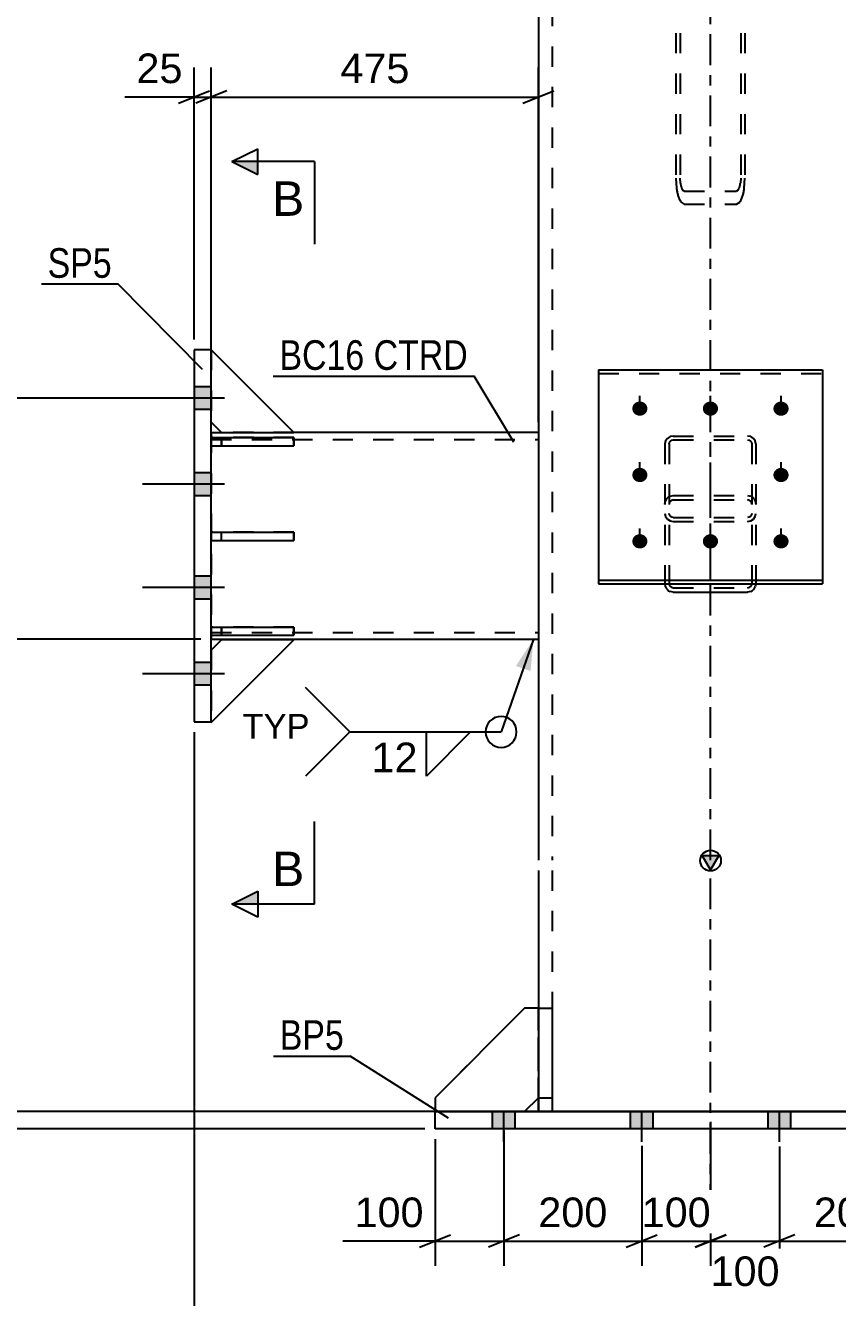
# Model space of a CAD drawing. Header units: millimetres. Extents: x 0 to 841, y 0 to 594.
# Drawn here: x 75.9 to 154.5, y 198.5 to 321.6 of the extents above; entities that cross this region are included whole.
import ezdxf

# ---------------------------------------------------------------- set-up
doc = ezdxf.new("R2010")
doc.units = ezdxf.units.MM
doc.linetypes.add('DXK_LINE_DOT2', pattern=[3.9198, 1.9599, -1.9599])
doc.linetypes.add('DXK_LINE_DOT3', pattern=[5.9187, 2.979, -0.9799, 0.9799, -0.9799])
doc.styles.add('Arial', font='ARIAL.TTF', dxfattribs={"height": 0.2})
doc.styles.add('Arial Narrow', font='ARIALN.TTF', dxfattribs={"height": 0.2})

# ---------------------------------------------------------------- blocks, each defined once
blk = doc.blocks.new('Part-284928530-2790 - 2659')
at = {"color": 2, "linetype": 'Continuous'}
for p, q in [((93.86, 272.58), (101.86, 272.58)), ((93.86, 272.58), (93.86, 271.78)), ((101.86, 272.58), (101.86, 271.78)), ((93.86, 271.78), (101.86, 271.78))]:
    blk.add_line(p, q, dxfattribs=at)
at = {"color": 7, "linetype": 'DXK_LINE_DOT2'}
blk.add_line((94.86, 271.78), (94.86, 272.58), dxfattribs=at)
blk = doc.blocks.new('Part-284928530-2667 - 2659')
at = {"color": 7, "linetype": 'DXK_LINE_DOT2'}
for p, q in [((93.86, 283.22), (93.86, 290.22)), ((93.86, 290.22), (101.86, 282.22)), ((94.86, 282.22), (93.86, 283.22)), ((101.86, 282.22), (94.86, 282.22))]:
    blk.add_line(p, q, dxfattribs=at)
blk = doc.blocks.new('Part-284928530-2668 - 2659')
at = {"color": 2, "linetype": 'Continuous'}
for p, q in [((93.86, 290.22), (101.86, 282.22)), ((93.86, 283.22), (94.86, 282.22)), ((94.86, 282.22), (101.86, 282.22))]:
    blk.add_line(p, q, dxfattribs=at)
at = {"color": 7, "linetype": 'DXK_LINE_DOT2'}
blk.add_line((93.86, 290.22), (93.86, 283.22), dxfattribs=at)
blk = doc.blocks.new('Part-284928530-2669 - 2659')
at = {"color": 7, "linetype": 'DXK_LINE_DOT2'}
for p, q in [((94.86, 262.18), (93.86, 261.18)), ((93.86, 254.18), (101.86, 262.18)), ((93.86, 261.18), (93.86, 254.18)), ((101.86, 262.18), (94.86, 262.18))]:
    blk.add_line(p, q, dxfattribs=at)
blk = doc.blocks.new('Part-284928530-2670 - 2659')
at = {"color": 2, "linetype": 'Continuous'}
for p, q in [((94.86, 262.18), (93.86, 261.18)), ((93.86, 254.18), (101.86, 262.18)), ((101.86, 262.18), (94.86, 262.18)), ((93.86, 254.22), (93.86, 254.18))]:
    blk.add_line(p, q, dxfattribs=at)
at = {"color": 7, "linetype": 'DXK_LINE_DOT2'}
blk.add_line((93.86, 254.18), (93.86, 261.18), dxfattribs=at)
blk = doc.blocks.new('Part-284928530-2678 - 2659')
at = {"color": 2, "linetype": 'Continuous'}
for p, q in [((125.53, 226.51), (125.53, 216.51)), ((125.53, 226.51), (126.86, 226.51)), ((126.86, 226.51), (126.86, 216.51)), ((125.53, 217.85), (126.86, 217.85)), ((125.53, 216.51), (126.86, 216.51))]:
    blk.add_line(p, q, dxfattribs=at)
blk = doc.blocks.new('Part-284928530-2680 - 2659')
at = {"color": 2, "linetype": 'Continuous'}
for p, q in [((124.19, 226.51), (115.53, 217.85)), ((125.53, 226.51), (124.19, 226.51)), ((115.53, 217.85), (115.53, 216.51)), ((124.19, 216.51), (125.53, 217.85))]:
    blk.add_line(p, q, dxfattribs=at)
at = {"color": 7, "linetype": 'DXK_LINE_DOT2'}
for p, q in [((125.53, 226.51), (125.53, 217.85)), ((115.53, 216.51), (124.19, 216.51))]:
    blk.add_line(p, q, dxfattribs=at)
blk = doc.blocks.new('Part-284928530-2685 - 2659')
at = {"color": 2, "linetype": 'Continuous'}
for p, q in [((115.53, 214.85), (115.53, 216.51)), ((115.53, 216.51), (168.86, 216.51)), ((168.86, 216.51), (168.86, 214.85)), ((168.86, 214.85), (115.53, 214.85))]:
    blk.add_line(p, q, dxfattribs=at)
blk = doc.blocks.new('Part-284928530-2754 - 2659')
at = {"color": 7, "linetype": 'DXK_LINE_DOT2'}
for p, q in [((137.84, 281.43), (137.78, 281.14)), ((137.78, 281.14), (137.78, 267.63)), ((138.01, 281.67), (137.84, 281.43)), ((138.27, 281.84), (138.01, 281.67)), ((138.18, 281.14), (138.21, 281.29)), ((138.18, 281.14), (138.18, 267.63)), ((138.21, 281.29), (138.3, 281.41)), ((138.58, 281.89), (138.27, 281.84)), ((138.3, 281.41), (138.43, 281.49)), ((138.43, 281.49), (138.58, 281.52)), ((138.58, 281.89), (145.78, 281.89)), ((138.58, 281.52), (145.78, 281.52)), ((146.09, 281.84), (145.78, 281.89)), ((145.78, 281.52), (145.93, 281.49)), ((145.93, 281.49), (146.06, 281.41)), ((146.06, 281.41), (146.15, 281.29)), ((146.34, 281.67), (146.09, 281.84)), ((146.15, 281.29), (146.18, 281.14)), ((146.18, 281.14), (146.18, 267.63)), ((146.52, 281.43), (146.34, 281.67)), ((146.58, 281.14), (146.52, 281.43)), ((146.58, 281.14), (146.58, 267.63)), ((138.27, 276.08), (138.58, 276.15)), ((138.58, 276.15), (145.78, 276.15)), ((145.78, 276.15), (146.09, 276.08)), ((137.78, 275.3), (137.84, 275.62)), ((138.21, 275.46), (138.18, 275.3)), ((138.3, 275.6), (138.21, 275.46)), ((138.43, 275.69), (138.3, 275.6)), ((138.58, 275.72), (138.43, 275.69)), ((138.58, 275.72), (145.78, 275.72)), ((145.93, 275.69), (145.78, 275.72)), ((146.06, 275.6), (145.93, 275.69)), ((146.15, 275.46), (146.06, 275.6)), ((146.18, 275.3), (146.15, 275.46)), ((146.52, 275.62), (146.58, 275.3)), ((137.78, 274.38), (137.84, 274.09)), ((137.84, 274.09), (138.01, 273.84)), ((138.01, 273.84), (138.27, 273.68)), ((138.21, 274.23), (138.18, 274.38)), ((138.3, 274.11), (138.21, 274.23)), ((138.27, 273.68), (138.58, 273.62)), ((138.43, 274.03), (138.3, 274.11)), ((138.58, 274), (138.43, 274.03)), ((138.58, 274), (145.78, 274)), ((138.58, 273.62), (145.78, 273.62)), ((145.93, 274.03), (145.78, 274)), ((145.78, 273.62), (146.09, 273.68)), ((146.06, 274.11), (145.93, 274.03)), ((146.15, 274.23), (146.06, 274.11)), ((146.09, 273.68), (146.34, 273.84)), ((146.18, 274.38), (146.15, 274.23)), ((146.34, 273.84), (146.52, 274.09)), ((146.52, 274.09), (146.58, 274.38)), ((137.79, 267.58), (137.78, 267.63)), ((138.18, 267.63), (138.21, 267.47)), ((138.21, 267.47), (138.3, 267.33)), ((138.3, 267.33), (138.43, 267.24)), ((138.43, 267.24), (138.58, 267.21)), ((138.58, 267.21), (145.78, 267.21)), ((145.78, 267.21), (145.93, 267.24)), ((145.93, 267.24), (146.06, 267.33)), ((146.06, 267.33), (146.15, 267.47)), ((146.15, 267.47), (146.18, 267.63)), ((146.58, 267.63), (146.57, 267.58))]:
    blk.add_line(p, q, dxfattribs=at)
at = {"color": 7, "linetype": 'DXK_LINE_DOT3'}
blk.add_line((142.18, 268.05), (142.18, 281.18), dxfattribs=at)
at = {"color": 2, "linetype": 'Continuous'}
for p, q in [((137.84, 267.31), (137.79, 267.58)), ((146.57, 267.58), (146.52, 267.31)), ((138.58, 266.78), (138.27, 266.85)), ((138.58, 266.78), (145.78, 266.78)), ((146.09, 266.85), (145.78, 266.78))]:
    blk.add_line(p, q, dxfattribs=at)
at = {"color": 7, "linetype": 'DXK_LINE_DOT2'}
for centre, start, end in [((138.61, 275.33), 114.32, 159.2417), ((145.74, 275.33), 20.7583, 65.68)]:
    blk.add_arc(centre, 0.827, start, end, dxfattribs=at)
at = {"color": 2, "linetype": 'Continuous'}
for centre, start, end in [((138.61, 267.6), 200.7583, 245.68), ((145.74, 267.6), 294.32, 339.2417)]:
    blk.add_arc(centre, 0.827, start, end, dxfattribs=at)
blk = doc.blocks.new('Part-284928530-2690 - 2659')
at = {"linetype": 'Continuous'}
blk.add_hatch(color=2, dxfattribs=at).paths.add_polyline_path([(142.19, 239.9), (141.39, 241.3), (142.99, 241.3)])
at = {"color": 7, "linetype": 'DXK_LINE_DOT3'}
for p, q in [((142.19, 240.85), (142.19, 509.91)), ((142.19, 206.51), (142.19, 239.85))]:
    blk.add_line(p, q, dxfattribs=at)
at = {"color": 2, "linetype": 'Continuous'}
for p, q in [((125.53, 499.91), (125.53, 240.85)), ((142.19, 239.9), (141.39, 241.3)), ((141.39, 241.3), (142.99, 241.3)), ((142.99, 241.3), (142.19, 239.9)), ((125.53, 239.85), (125.53, 226.51))]:
    blk.add_line(p, q, dxfattribs=at)
at = {"color": 7, "linetype": 'DXK_LINE_DOT2'}
for p, q in [((126.86, 499.91), (126.86, 240.85)), ((126.86, 239.85), (126.86, 216.51)), ((125.53, 226.51), (125.53, 216.51)), ((158.86, 216.51), (125.53, 216.51))]:
    blk.add_line(p, q, dxfattribs=at)
at = {"color": 2, "linetype": 'Continuous'}
blk.add_circle((142.19, 240.8), 1, dxfattribs=at)
blk = doc.blocks.new('Part-284928530-2820 - 2659')
at = {"color": 2, "linetype": 'Continuous'}
for p, q in [((92.2, 290.22), (92.2, 254.22)), ((93.86, 290.22), (92.2, 290.22)), ((93.86, 254.22), (93.86, 290.22)), ((92.2, 254.22), (93.86, 254.22))]:
    blk.add_line(p, q, dxfattribs=at)
blk = doc.blocks.new('Bolt-284928530-2693 - 2659')
at = {"linetype": 'Continuous'}
for points in [[(92.2, 286.66), (92.2, 284.46), (93.86, 284.46), (93.86, 286.66)], [(92.2, 286.66), (92.2, 284.46), (93.86, 284.46), (93.86, 286.66)], [(92.2, 286.66), (92.2, 284.46), (93.86, 284.46), (93.86, 286.66)], [(92.2, 278.32), (92.2, 276.12), (93.86, 276.12), (93.86, 278.32)], [(92.2, 278.32), (92.2, 276.12), (93.86, 276.12), (93.86, 278.32)], [(92.2, 268.32), (92.2, 266.12), (93.86, 266.12), (93.86, 268.32)], [(92.2, 268.32), (92.2, 266.12), (93.86, 266.12), (93.86, 268.32)], [(92.2, 259.99), (92.2, 257.79), (93.86, 257.79), (93.86, 259.99)], [(92.2, 259.99), (92.2, 257.79), (93.86, 257.79), (93.86, 259.99)], [(92.2, 259.99), (92.2, 257.79), (93.86, 257.79), (93.86, 259.99)]]:
    blk.add_hatch(color=1, dxfattribs=at).paths.add_polyline_path(points)
at = {"color": 1, "linetype": 'Continuous'}
for p, q in [((93.86, 286.66), (92.2, 286.66)), ((93.86, 286.66), (92.2, 286.66)), ((93.86, 286.66), (92.2, 286.66)), ((95.13, 285.56), (87.2, 285.56)), ((95.13, 285.56), (87.2, 285.56)), ((95.13, 285.56), (87.2, 285.56)), ((93.86, 284.46), (92.2, 284.46)), ((93.86, 284.46), (92.2, 284.46)), ((93.86, 284.46), (92.2, 284.46)), ((93.86, 278.32), (92.2, 278.32)), ((93.86, 278.32), (92.2, 278.32)), ((95.13, 277.22), (87.2, 277.22)), ((95.13, 277.22), (87.2, 277.22)), ((93.86, 276.12), (92.2, 276.12)), ((93.86, 276.12), (92.2, 276.12)), ((95.13, 267.22), (87.2, 267.22)), ((95.13, 267.22), (87.2, 267.22)), ((93.86, 268.32), (92.2, 268.32)), ((93.86, 268.32), (92.2, 268.32)), ((93.86, 266.12), (92.2, 266.12)), ((93.86, 266.12), (92.2, 266.12)), ((93.86, 259.99), (92.2, 259.99)), ((93.86, 259.99), (92.2, 259.99)), ((93.86, 259.99), (92.2, 259.99)), ((95.13, 258.89), (87.2, 258.89)), ((95.13, 258.89), (87.2, 258.89)), ((95.13, 258.89), (87.2, 258.89)), ((93.86, 257.79), (92.2, 257.79)), ((93.86, 257.79), (92.2, 257.79)), ((93.86, 257.79), (92.2, 257.79))]:
    blk.add_line(p, q, dxfattribs=at)
blk = doc.blocks.new('Bolt-284928530-2696 - 2659')
at = {"linetype": 'Continuous'}
for points in [[(135.35, 283.86), (135.19, 283.87), (135.05, 283.92), (134.91, 283.99), (134.8, 284.08), (134.71, 284.2), (134.65, 284.33), (134.62, 284.47), (134.62, 284.62), (134.65, 284.76), (134.71, 284.89), (134.8, 285.01), (134.91, 285.1), (135.05, 285.17), (135.19, 285.22), (135.35, 285.23), (135.5, 285.22), (135.64, 285.17), (135.78, 285.1), (135.89, 285.01), (135.98, 284.89), (136.04, 284.76), (136.07, 284.62), (136.07, 284.47), (136.04, 284.33), (135.98, 284.2), (135.89, 284.08), (135.78, 283.99), (135.64, 283.92), (135.5, 283.87)], [(142.18, 283.86), (142.03, 283.87), (141.88, 283.92), (141.75, 283.99), (141.63, 284.08), (141.54, 284.2), (141.48, 284.33), (141.45, 284.47), (141.45, 284.62), (141.48, 284.76), (141.54, 284.89), (141.63, 285.01), (141.75, 285.1), (141.88, 285.17), (142.03, 285.22), (142.18, 285.23), (142.33, 285.22), (142.48, 285.17), (142.61, 285.1), (142.72, 285.01), (142.81, 284.89), (142.88, 284.76), (142.91, 284.62), (142.91, 284.47), (142.88, 284.33), (142.81, 284.2), (142.72, 284.08), (142.61, 283.99), (142.48, 283.92), (142.33, 283.87)], [(149.01, 283.86), (148.86, 283.87), (148.71, 283.92), (148.58, 283.99), (148.47, 284.08), (148.38, 284.2), (148.31, 284.33), (148.28, 284.47), (148.28, 284.62), (148.31, 284.76), (148.38, 284.89), (148.47, 285.01), (148.58, 285.1), (148.71, 285.17), (148.86, 285.22), (149.01, 285.23), (149.16, 285.22), (149.31, 285.17), (149.44, 285.1), (149.56, 285.01), (149.65, 284.89), (149.71, 284.76), (149.74, 284.62), (149.74, 284.47), (149.71, 284.33), (149.65, 284.2), (149.56, 284.08), (149.44, 283.99), (149.31, 283.92), (149.16, 283.87)], [(135.35, 277.43), (135.19, 277.45), (135.05, 277.49), (134.91, 277.57), (134.8, 277.66), (134.71, 277.78), (134.65, 277.91), (134.62, 278.05), (134.62, 278.2), (134.65, 278.34), (134.71, 278.47), (134.8, 278.58), (134.91, 278.68), (135.05, 278.75), (135.19, 278.8), (135.35, 278.81), (135.5, 278.8), (135.64, 278.75), (135.78, 278.68), (135.89, 278.58), (135.98, 278.47), (136.04, 278.34), (136.07, 278.2), (136.07, 278.05), (136.04, 277.91), (135.98, 277.78), (135.89, 277.66), (135.78, 277.57), (135.64, 277.49), (135.5, 277.45)], [(149.01, 277.43), (148.86, 277.45), (148.71, 277.49), (148.58, 277.57), (148.47, 277.66), (148.38, 277.78), (148.31, 277.91), (148.28, 278.05), (148.28, 278.2), (148.31, 278.34), (148.38, 278.47), (148.47, 278.58), (148.58, 278.68), (148.71, 278.75), (148.86, 278.8), (149.01, 278.81), (149.16, 278.8), (149.31, 278.75), (149.44, 278.68), (149.56, 278.58), (149.65, 278.47), (149.71, 278.34), (149.74, 278.2), (149.74, 278.05), (149.71, 277.91), (149.65, 277.78), (149.56, 277.66), (149.44, 277.57), (149.31, 277.49), (149.16, 277.45)], [(135.35, 271.01), (135.19, 271.03), (135.05, 271.07), (134.91, 271.14), (134.8, 271.24), (134.71, 271.36), (134.65, 271.49), (134.62, 271.63), (134.62, 271.77), (134.65, 271.92), (134.71, 272.05), (134.8, 272.16), (134.91, 272.26), (135.05, 272.33), (135.19, 272.38), (135.35, 272.39), (135.5, 272.38), (135.64, 272.33), (135.78, 272.26), (135.89, 272.16), (135.98, 272.05), (136.04, 271.92), (136.07, 271.77), (136.07, 271.63), (136.04, 271.49), (135.98, 271.36), (135.89, 271.24), (135.78, 271.14), (135.64, 271.07), (135.5, 271.03)], [(142.18, 271.01), (142.03, 271.03), (141.88, 271.07), (141.75, 271.14), (141.63, 271.24), (141.54, 271.36), (141.48, 271.49), (141.45, 271.63), (141.45, 271.77), (141.48, 271.92), (141.54, 272.05), (141.63, 272.16), (141.75, 272.26), (141.88, 272.33), (142.03, 272.38), (142.18, 272.39), (142.33, 272.38), (142.48, 272.33), (142.61, 272.26), (142.72, 272.16), (142.81, 272.05), (142.88, 271.92), (142.91, 271.77), (142.91, 271.63), (142.88, 271.49), (142.81, 271.36), (142.72, 271.24), (142.61, 271.14), (142.48, 271.07), (142.33, 271.03)], [(149.01, 271.01), (148.86, 271.03), (148.71, 271.07), (148.58, 271.14), (148.47, 271.24), (148.38, 271.36), (148.31, 271.49), (148.28, 271.63), (148.28, 271.77), (148.31, 271.92), (148.38, 272.05), (148.47, 272.16), (148.58, 272.26), (148.71, 272.33), (148.86, 272.38), (149.01, 272.39), (149.16, 272.38), (149.31, 272.33), (149.44, 272.26), (149.56, 272.16), (149.65, 272.05), (149.71, 271.92), (149.74, 271.77), (149.74, 271.63), (149.71, 271.49), (149.65, 271.36), (149.56, 271.24), (149.44, 271.14), (149.31, 271.07), (149.16, 271.03)]]:
    blk.add_hatch(color=1, dxfattribs=at).paths.add_polyline_path(points)
at = {"color": 1, "linetype": 'Continuous'}
for p, q in [((135.35, 283.88), (135.35, 285.78)), ((142.18, 283.88), (142.18, 285.78)), ((149.01, 283.88), (149.01, 285.78)), ((135.35, 277.46), (135.35, 279.35)), ((149.01, 277.46), (149.01, 279.35)), ((135.35, 271.04), (135.35, 272.93)), ((142.18, 271.04), (142.18, 272.93)), ((149.01, 271.04), (149.01, 272.93))]:
    blk.add_line(p, q, dxfattribs=at)
blk = doc.blocks.new('Bolt-284928530-2697 - 2659')
at = {"linetype": 'Continuous'}
for points in [[(123.29, 216.51), (121.09, 216.51), (121.09, 214.85), (123.29, 214.85)], [(123.29, 216.51), (121.09, 216.51), (121.09, 214.85), (123.29, 214.85)], [(123.29, 216.51), (121.09, 216.51), (121.09, 214.85), (123.29, 214.85)], [(123.29, 216.51), (121.09, 216.51), (121.09, 214.85), (123.29, 214.85)], [(136.63, 216.51), (134.43, 216.51), (134.43, 214.85), (136.63, 214.85)], [(136.63, 216.51), (134.43, 216.51), (134.43, 214.85), (136.63, 214.85)], [(149.96, 216.51), (147.76, 216.51), (147.76, 214.85), (149.96, 214.85)], [(149.96, 216.51), (147.76, 216.51), (147.76, 214.85), (149.96, 214.85)], [(163.29, 216.51), (161.09, 216.51), (161.09, 214.85), (163.29, 214.85)], [(163.29, 216.51), (161.09, 216.51), (161.09, 214.85), (163.29, 214.85)], [(163.29, 216.51), (161.09, 216.51), (161.09, 214.85), (163.29, 214.85)], [(163.29, 216.51), (161.09, 216.51), (161.09, 214.85), (163.29, 214.85)]]:
    blk.add_hatch(color=1, dxfattribs=at).paths.add_polyline_path(points)
at = {"color": 1, "linetype": 'Continuous'}
for p, q in [((121.09, 214.85), (121.09, 216.51)), ((121.09, 214.85), (121.09, 216.51)), ((121.09, 214.85), (121.09, 216.51)), ((121.09, 214.85), (121.09, 216.51)), ((122.19, 213.58), (122.19, 216.51)), ((122.19, 213.58), (122.19, 216.51)), ((122.19, 213.58), (122.19, 216.51)), ((122.19, 213.58), (122.19, 216.51)), ((123.29, 214.85), (123.29, 216.51)), ((123.29, 214.85), (123.29, 216.51)), ((123.29, 214.85), (123.29, 216.51)), ((123.29, 214.85), (123.29, 216.51)), ((134.43, 214.85), (134.43, 216.51)), ((134.43, 214.85), (134.43, 216.51)), ((135.53, 213.58), (135.53, 216.51)), ((135.53, 213.58), (135.53, 216.51)), ((136.63, 214.85), (136.63, 216.51)), ((136.63, 214.85), (136.63, 216.51)), ((147.76, 214.85), (147.76, 216.51)), ((147.76, 214.85), (147.76, 216.51)), ((148.86, 213.58), (148.86, 216.51)), ((148.86, 213.58), (148.86, 216.51)), ((149.96, 214.85), (149.96, 216.51)), ((149.96, 214.85), (149.96, 216.51)), ((161.09, 214.85), (161.09, 216.51)), ((161.09, 214.85), (161.09, 216.51)), ((161.09, 214.85), (161.09, 216.51)), ((161.09, 214.85), (161.09, 216.51)), ((162.19, 213.58), (162.19, 216.51)), ((162.19, 213.58), (162.19, 216.51)), ((162.19, 213.58), (162.19, 216.51)), ((162.19, 213.58), (162.19, 216.51)), ((163.29, 214.85), (163.29, 216.51)), ((163.29, 214.85), (163.29, 216.51)), ((163.29, 214.85), (163.29, 216.51)), ((163.29, 214.85), (163.29, 216.51))]:
    blk.add_line(p, q, dxfattribs=at)
blk = doc.blocks.new('Part-284928530-2709 - 2659')
at = {"color": 7, "linetype": 'DXK_LINE_DOT2'}
for p, q in [((124.19, 226.51), (115.53, 217.85)), ((125.53, 226.51), (124.19, 226.51)), ((125.53, 217.85), (125.53, 226.51)), ((115.53, 217.85), (115.53, 216.51)), ((124.19, 216.51), (125.53, 217.85)), ((115.53, 216.51), (124.19, 216.51))]:
    blk.add_line(p, q, dxfattribs=at)
blk = doc.blocks.new('Part-284928530-2710 - 2659')
at = {"color": 7, "linetype": 'DXK_LINE_DOT2'}
for p, q in [((125.53, 216.51), (125.53, 226.51)), ((125.53, 226.51), (126.86, 226.51)), ((126.86, 226.51), (126.86, 216.51)), ((125.53, 217.85), (126.86, 217.85)), ((126.86, 216.51), (125.53, 216.51))]:
    blk.add_line(p, q, dxfattribs=at)
blk = doc.blocks.new('Part-284928530-2717 - 2659')
at = {"color": 2, "linetype": 'Continuous'}
for p, q in [((131.35, 288.3), (153.01, 288.3)), ((131.35, 288.3), (131.35, 267.58)), ((153.01, 288.3), (153.01, 267.58)), ((131.35, 267.94), (153.01, 267.94)), ((131.35, 267.58), (153.01, 267.58))]:
    blk.add_line(p, q, dxfattribs=at)
at = {"color": 7, "linetype": 'DXK_LINE_DOT2'}
blk.add_line((131.35, 287.94), (153.01, 287.94), dxfattribs=at)
blk = doc.blocks.new('Part-284928530-2785 - 2659')
at = {"color": 7, "linetype": 'DXK_LINE_DOT2'}
for p, q in [((101.86, 263.41), (93.86, 263.41)), ((93.86, 263.41), (93.86, 262.61)), ((93.86, 262.61), (101.86, 262.61)), ((94.86, 263.41), (94.86, 262.61)), ((101.86, 262.61), (101.86, 263.41))]:
    blk.add_line(p, q, dxfattribs=at)
blk = doc.blocks.new('Part-284928530-2787 - 2659')
at = {"color": 7, "linetype": 'DXK_LINE_DOT2'}
for p, q in [((101.86, 272.58), (93.86, 272.58)), ((93.86, 272.58), (93.86, 271.78)), ((94.86, 271.78), (94.86, 272.58)), ((101.86, 271.78), (101.86, 272.58)), ((93.86, 271.78), (101.86, 271.78))]:
    blk.add_line(p, q, dxfattribs=at)
blk = doc.blocks.new('Part-284928530-2788 - 2659')
at = {"color": 2, "linetype": 'Continuous'}
for p, q in [((93.86, 263.41), (101.86, 263.41)), ((93.86, 263.41), (93.86, 262.61)), ((93.86, 262.61), (101.86, 262.61)), ((101.86, 263.41), (101.86, 262.61))]:
    blk.add_line(p, q, dxfattribs=at)
at = {"color": 7, "linetype": 'DXK_LINE_DOT2'}
blk.add_line((94.86, 262.61), (94.86, 263.41), dxfattribs=at)
blk = doc.blocks.new('Part-284928530-2831 - 2659')
at = {"color": 7, "linetype": 'DXK_LINE_DOT2'}
for p, q in [((138.84, 462.01), (138.84, 306.85)), ((139.24, 462.01), (139.24, 306.85)), ((145.11, 462.01), (145.11, 306.85)), ((145.51, 462.01), (145.51, 306.85)), ((138.84, 306.85), (138.9, 305.89)), ((139.27, 306.37), (139.24, 306.85)), ((145.11, 306.85), (145.08, 306.37)), ((145.45, 305.89), (145.51, 306.85)), ((139.64, 305.59), (139.49, 305.69)), ((139.64, 305.59), (144.71, 305.59)), ((144.86, 305.69), (144.71, 305.59)), ((139.34, 304.53), (139.64, 304.34)), ((139.64, 304.34), (144.71, 304.34)), ((144.71, 304.34), (145.02, 304.53))]:
    blk.add_line(p, q, dxfattribs=at)
for centre, radius, start, end in [((141.96, 306.11), 3.07, 184.1889, 211.11), ((140.8, 306.48), 1.53, 184.1889, 211.11), ((143.55, 306.48), 1.53, 328.89, 355.8111), ((142.39, 306.11), 3.07, 328.89, 355.8111)]:
    blk.add_arc(centre, radius, start, end, dxfattribs=at)
blk = doc.blocks.new('Part-284928530-2835 - 2659')
at = {"color": 2, "linetype": 'Continuous'}
for p, q in [((93.86, 282.22), (94.86, 282.22)), ((125.53, 282.22), (101.86, 282.22)), ((93.86, 262.22), (125.53, 262.22))]:
    blk.add_line(p, q, dxfattribs=at)
at = {"color": 7, "linetype": 'DXK_LINE_DOT2'}
for p, q in [((93.86, 282.22), (93.86, 262.22)), ((94.86, 282.22), (101.86, 282.22)), ((125.53, 282.22), (125.53, 262.22)), ((125.53, 282.22), (125.53, 282.22)), ((125.53, 282.22), (125.53, 282.22)), ((93.86, 281.56), (125.53, 281.56)), ((93.86, 262.89), (125.53, 262.89)), ((125.53, 262.22), (125.53, 262.22)), ((125.53, 262.22), (125.53, 262.22))]:
    blk.add_line(p, q, dxfattribs=at)
blk = doc.blocks.new('Part-284928530-2863 - 2659')
at = {"color": 7, "linetype": 'DXK_LINE_DOT2'}
for p, q in [((101.86, 281.75), (93.86, 281.75)), ((93.86, 281.75), (93.86, 280.95)), ((93.86, 280.95), (101.86, 280.95)), ((94.86, 281.75), (94.86, 280.95)), ((101.86, 280.95), (101.86, 281.75))]:
    blk.add_line(p, q, dxfattribs=at)
blk = doc.blocks.new('Part-284928530-2864 - 2659')
at = {"color": 2, "linetype": 'Continuous'}
for p, q in [((93.86, 281.75), (101.86, 281.75)), ((93.86, 281.75), (93.86, 280.95)), ((93.86, 280.95), (101.86, 280.95)), ((101.86, 281.75), (101.86, 280.95))]:
    blk.add_line(p, q, dxfattribs=at)
at = {"color": 7, "linetype": 'DXK_LINE_DOT2'}
blk.add_line((94.86, 280.95), (94.86, 281.75), dxfattribs=at)
blk = doc.blocks.new('StraightDimension-284928530-8194 - 2659')
at = {"color": 7, "linetype": 'Continuous'}
blk.add_line((114.53, 216.51), (49.47, 216.51), dxfattribs=at)
blk = doc.blocks.new('StraightDimension-284928530-3071 - 2659')
at = {"color": 7, "linetype": 'Continuous'}
for p, q in [((148.86, 213.13), (148.86, 201.58)), ((162.19, 213.13), (162.19, 201.58)), ((150.36, 204.58), (147.36, 203.38)), ((160.69, 203.38), (163.69, 204.58)), ((148.86, 203.98), (162.19, 203.98))]:
    blk.add_line(p, q, dxfattribs=at)
at = {"color": 0}
blk.add_wipeout([(159.46, 204.73), (159.46, 208.93), (151.59, 208.93), (151.59, 204.73)], dxfattribs=at)
at = {"color": 3, "style": 'Arial'}
blk.add_text('200', height=2.865, dxfattribs=at).set_placement((152.19, 205.33))
blk = doc.blocks.new('StraightDimension-284928530-8235 - 2659')
at = {"color": 7, "linetype": 'Continuous'}
for p, q in [((92.2, 291.22), (92.2, 317.55)), ((93.86, 283.22), (93.86, 317.55)), ((90.7, 314.1), (93.7, 315.3)), ((95.36, 315.3), (92.36, 314.1)), ((92.2, 314.7), (85.5, 314.7)), ((92.2, 314.7), (85.5, 314.7)), ((92.2, 314.7), (93.86, 314.7))]:
    blk.add_line(p, q, dxfattribs=at)
at = {"color": 0}
blk.add_wipeout([(91.67, 315.45), (91.67, 319.65), (86.02, 319.65), (86.02, 315.45)], dxfattribs=at)
at = {"color": 3, "style": 'Arial'}
blk.add_text('25', height=2.865, dxfattribs=at).set_placement((86.62, 316.05))
blk = doc.blocks.new('StraightDimension-284928530-8234 - 2659')
at = {"color": 7, "linetype": 'Continuous'}
for p, q in [((93.86, 283.22), (93.86, 317.55)), ((125.53, 283.22), (125.53, 317.55)), ((95.36, 315.3), (92.36, 314.1)), ((124.03, 314.1), (127.03, 315.3)), ((93.86, 314.7), (125.53, 314.7))]:
    blk.add_line(p, q, dxfattribs=at)
at = {"color": 0}
blk.add_wipeout([(113.63, 315.45), (113.63, 319.65), (105.76, 319.65), (105.76, 315.45)], dxfattribs=at)
at = {"color": 3, "style": 'Arial'}
blk.add_text('475', height=2.865, dxfattribs=at).set_placement((106.36, 316.05))
blk = doc.blocks.new('StraightDimension-284928530-2982 - 2659')
at = {"color": 7, "linetype": 'Continuous'}
for p, q in [((70.98, 260.72), (69.78, 263.72)), ((92.86, 262.22), (61.77, 262.22)), ((70.38, 216.51), (70.38, 262.22)), ((69.78, 218.01), (70.98, 215.01)), ((167.86, 216.51), (67.25, 216.51))]:
    blk.add_line(p, q, dxfattribs=at)
at = {"color": 0}
blk.add_wipeout([(69.63, 243.63), (65.43, 243.63), (65.43, 235.11), (69.63, 235.11)], dxfattribs=at)
at = {"color": 3, "style": 'Arial Narrow'}
blk.add_text('5162', height=2.863, rotation=90.0002, dxfattribs=at).set_placement((69.03, 235.71))
at = {"color": 0, "linetype": 'Continuous'}
for points in [[(69.68, 262.82), (69.68, 267.02), (61.17, 267.02), (61.17, 262.82)], [(69.68, 217.11), (69.68, 221.31), (66.65, 221.31), (66.65, 217.11)]]:
    blk.add_wipeout(points, dxfattribs=at)
at = {"color": 3, "linetype": 'Continuous', "style": 'Arial Narrow'}
for s, height, p in [('5162', 2.863, (61.77, 263.42)), ('0', 2.86, (67.25, 217.71))]:
    blk.add_text(s, height=height, dxfattribs=at).set_placement(p)
blk = doc.blocks.new('StraightDimension-284928530-2988 - 2659')
at = {"color": 7, "linetype": 'Continuous'}
for p, q in [((70.98, 284.06), (69.78, 287.06)), ((87.86, 285.56), (61.77, 285.56)), ((70.38, 262.22), (70.38, 285.56)), ((69.78, 263.72), (70.98, 260.72)), ((92.86, 262.22), (61.77, 262.22))]:
    blk.add_line(p, q, dxfattribs=at)
at = {"color": 0}
blk.add_wipeout([(69.63, 277.23), (65.43, 277.23), (65.43, 270.55), (69.63, 270.55)], dxfattribs=at)
at = {"color": 3, "style": 'Arial Narrow'}
blk.add_text('350', height=2.863, rotation=90.0002, dxfattribs=at).set_placement((69.03, 271.15))
at = {"color": 0, "linetype": 'Continuous'}
blk.add_wipeout([(69.68, 286.16), (69.68, 290.36), (61.17, 290.36), (61.17, 286.16)], dxfattribs=at)
at = {"color": 3, "linetype": 'Continuous', "style": 'Arial Narrow'}
blk.add_text('5512', height=2.863, dxfattribs=at).set_placement((61.77, 286.76))
blk = doc.blocks.new('StraightDimension-284928530-2995 - 2659')
at = {"color": 7, "linetype": 'Continuous'}
blk.add_line((87.86, 285.56), (61.77, 285.56), dxfattribs=at)
blk = doc.blocks.new('StraightDimension-284928530-8222 - 2659')
at = {"color": 7, "linetype": 'Continuous'}
blk.add_line((114.53, 214.85), (37.2, 214.85), dxfattribs=at)
blk = doc.blocks.new('StraightDimension-284928530-3019 - 2659')
at = {"color": 7, "linetype": 'Continuous'}
for p, q in [((214.37, 260.68), (213.17, 263.68)), ((191.53, 262.18), (222.38, 262.18)), ((213.77, 216.51), (213.77, 262.18)), ((213.17, 218.01), (214.37, 215.01)), ((116.53, 216.51), (216.89, 216.51))]:
    blk.add_line(p, q, dxfattribs=at)
at = {"color": 0}
blk.add_wipeout([(213.02, 243.6), (208.82, 243.6), (208.82, 235.09), (213.02, 235.09)], dxfattribs=at)
at = {"color": 3, "style": 'Arial Narrow'}
blk.add_text('5162', height=2.863, rotation=90.0002, dxfattribs=at).set_placement((212.42, 235.69))
at = {"color": 0, "linetype": 'Continuous'}
for points in [[(222.98, 262.78), (222.98, 266.98), (214.47, 266.98), (214.47, 262.78)], [(217.49, 217.11), (217.49, 221.31), (214.47, 221.31), (214.47, 217.11)]]:
    blk.add_wipeout(points, dxfattribs=at)
at = {"color": 3, "linetype": 'Continuous', "style": 'Arial Narrow'}
for s, height, p in [('5162', 2.863, (215.07, 263.38)), ('0', 2.86, (215.07, 217.71))]:
    blk.add_text(s, height=height, dxfattribs=at).set_placement(p)
blk = doc.blocks.new('StraightDimension-284928530-3078 - 2659')
at = {"color": 7, "linetype": 'Continuous'}
for p, q in [((142.19, 215.51), (142.19, 201.13)), ((148.86, 213.13), (148.86, 201.13)), ((140.69, 203.38), (143.69, 204.58)), ((150.36, 204.58), (147.36, 203.38)), ((142.19, 203.98), (148.86, 203.98))]:
    blk.add_line(p, q, dxfattribs=at)
at = {"color": 0}
blk.add_wipeout([(149.46, 199.03), (149.46, 203.23), (141.59, 203.23), (141.59, 199.03)], dxfattribs=at)
at = {"color": 3, "style": 'Arial'}
blk.add_text('100', height=2.865, dxfattribs=at).set_placement((142.19, 199.63))
blk = doc.blocks.new('StraightDimension-284928530-3089 - 2659')
at = {"color": 7, "linetype": 'Continuous'}
for p, q in [((142.19, 215.51), (142.19, 201.58)), ((135.53, 213.21), (135.53, 201.58)), ((134.03, 203.38), (137.03, 204.58)), ((143.69, 204.58), (140.69, 203.38)), ((135.53, 203.98), (142.19, 203.98))]:
    blk.add_line(p, q, dxfattribs=at)
at = {"color": 0}
blk.add_wipeout([(142.8, 204.73), (142.8, 208.93), (134.92, 208.93), (134.92, 204.73)], dxfattribs=at)
at = {"color": 3, "style": 'Arial'}
blk.add_text('100', height=2.865, dxfattribs=at).set_placement((135.52, 205.33))
blk = doc.blocks.new('StraightDimension-284928530-3100 - 2659')
at = {"color": 7, "linetype": 'Continuous'}
for p, q in [((122.19, 214.68), (122.19, 201.58)), ((135.53, 213.21), (135.53, 201.58)), ((123.69, 204.58), (120.69, 203.38)), ((134.03, 203.38), (137.03, 204.58)), ((122.19, 203.98), (135.53, 203.98))]:
    blk.add_line(p, q, dxfattribs=at)
at = {"color": 0}
blk.add_wipeout([(132.8, 204.73), (132.8, 208.93), (124.92, 208.93), (124.92, 204.73)], dxfattribs=at)
at = {"color": 3, "style": 'Arial'}
blk.add_text('200', height=2.865, dxfattribs=at).set_placement((125.52, 205.33))
blk = doc.blocks.new('StraightDimension-284928530-3113 - 2659')
at = {"color": 7, "linetype": 'Continuous'}
for p, q in [((122.19, 214.68), (122.19, 201.58)), ((115.53, 213.85), (115.53, 201.58)), ((114.03, 203.38), (117.03, 204.58)), ((123.69, 204.58), (120.69, 203.38)), ((115.53, 203.98), (106.61, 203.98)), ((115.53, 203.98), (106.61, 203.98)), ((115.53, 203.98), (122.19, 203.98))]:
    blk.add_line(p, q, dxfattribs=at)
at = {"color": 0}
blk.add_wipeout([(115, 204.73), (115, 208.93), (107.13, 208.93), (107.13, 204.73)], dxfattribs=at)
at = {"color": 3, "style": 'Arial'}
blk.add_text('100', height=2.865, dxfattribs=at).set_placement((107.73, 205.33))
blk = doc.blocks.new('StraightDimension-284928530-3124 - 2659')
at = {"color": 7, "linetype": 'Continuous'}
for p, q in [((92.2, 253.22), (92.2, 182.64)), ((192.2, 253.22), (192.2, 182.64)), ((93.7, 185.64), (90.7, 184.44)), ((92.2, 185.04), (192.2, 185.04)), ((190.7, 184.44), (193.7, 185.64))]:
    blk.add_line(p, q, dxfattribs=at)
at = {"color": 0}
blk.add_wipeout([(147.24, 185.79), (147.24, 189.99), (137.15, 189.99), (137.15, 185.79)], dxfattribs=at)
at = {"color": 3, "style": 'Arial'}
blk.add_text('1500', height=2.865, dxfattribs=at).set_placement((137.75, 186.39))
blk = doc.blocks.new('StraightDimension-284928530-8195 - 2659')
at = {"color": 7, "linetype": 'Continuous'}
for p, q in [((51.72, 218.01), (52.92, 215.01)), ((114.53, 216.51), (49.47, 216.51)), ((52.92, 213.35), (51.72, 216.35)), ((52.32, 214.85), (52.32, 216.51)), ((114.53, 214.85), (49.47, 214.85)), ((52.32, 214.85), (52.32, 208.15)), ((52.32, 214.85), (52.32, 208.15))]:
    blk.add_line(p, q, dxfattribs=at)
at = {"color": 0}
blk.add_wipeout([(51.57, 214.32), (47.37, 214.32), (47.37, 208.67), (51.57, 208.67)], dxfattribs=at)
at = {"color": 3, "style": 'Arial'}
blk.add_text('25', height=2.865, rotation=90.0002, dxfattribs=at).set_placement((50.97, 209.27))
blk = doc.blocks.new('Mark-284928530-2681 - 2659')
at = {"color": 0}
blk.add_wipeout([(106.7, 222.49), (106.7, 225.49), (100.49, 225.49), (100.49, 222.49)], dxfattribs=at)
blk.add_wipeout([(106.7, 222.49), (106.7, 225.49), (100.49, 225.49), (100.49, 222.49)], dxfattribs=at)
at = {"color": 30, "linetype": 'Continuous'}
for p in [(99.89, 221.89), (116.81, 215.88)]:
    blk.add_line(p, (107.3, 221.89), dxfattribs=at)
at = {"color": 3, "style": 'Arial Narrow'}
blk.add_text('BP5', height=2.863, dxfattribs=at).set_placement((100.49, 222.49))
blk = doc.blocks.new('Mark-284928530-2816 - 2659')
at = {"color": 0}
blk.add_wipeout([(84.23, 297.21), (84.23, 300.21), (78.02, 300.21), (78.02, 297.21)], dxfattribs=at)
blk.add_wipeout([(84.23, 297.21), (84.23, 300.21), (78.02, 300.21), (78.02, 297.21)], dxfattribs=at)
at = {"color": 30, "linetype": 'Continuous'}
for p in [(77.42, 296.61), (93.01, 288.33)]:
    blk.add_line(p, (84.83, 296.61), dxfattribs=at)
at = {"color": 3, "style": 'Arial Narrow'}
blk.add_text('SP5', height=2.863, dxfattribs=at).set_placement((78.02, 297.21))
blk = doc.blocks.new('SectionMark-284928530-3171 - 2659')
at = {"linetype": 'Continuous'}
for points in [[(98.36, 308.45), (98.36, 307.2), (95.86, 308.45)], [(98.36, 237.83), (98.36, 236.58), (95.86, 236.58)]]:
    blk.add_hatch(color=6, dxfattribs=at).paths.add_polyline_path(points)
at = {"color": 6, "linetype": 'Continuous'}
for p, q in [((95.86, 308.45), (98.36, 309.7)), ((98.36, 307.2), (98.36, 309.7)), ((103.86, 308.45), (95.86, 308.45)), ((95.86, 308.45), (98.36, 307.2)), ((103.86, 308.45), (103.86, 300.45)), ((103.86, 236.58), (103.86, 244.58)), ((95.86, 236.58), (98.36, 237.83)), ((98.36, 237.83), (98.36, 235.33)), ((103.86, 236.58), (95.86, 236.58)), ((98.36, 235.33), (95.86, 236.58))]:
    blk.add_line(p, q, dxfattribs=at)
at = {"color": 0, "linetype": 'Continuous'}
for points in [[(102.86, 303.2), (102.86, 306.7), (99.75, 306.7), (99.75, 303.2)], [(102.86, 238.33), (102.86, 241.83), (99.75, 241.83), (99.75, 238.33)]]:
    blk.add_wipeout(points, dxfattribs=at)
at = {"color": 3, "linetype": 'Continuous', "style": 'Arial'}
for p in [(99.75, 303.2), (99.75, 238.33)]:
    blk.add_text('B', height=3.34, dxfattribs=at).set_placement(p)
blk = doc.blocks.new('WeldMark-284928530-3200 - 2659')
at = {"linetype": 'Continuous'}
blk.add_hatch(color=30, dxfattribs=at).paths.add_polyline_path([(123.35, 259.64), (125.04, 262.22), (124.77, 259.15)])
at = {"color": 30, "linetype": 'Continuous'}
for p in [(125.04, 262.22), (107.27, 253.26)]:
    blk.add_line(p, (121.92, 253.26), dxfattribs=at)
at = {"color": 3, "linetype": 'Continuous'}
for p, q in [((107.27, 253.26), (102.99, 257.55)), ((107.27, 253.26), (102.99, 248.98)), ((114.68, 253.26), (118.96, 253.26)), ((118.96, 253.26), (114.68, 248.98)), ((114.68, 248.98), (114.68, 253.26))]:
    blk.add_line(p, q, dxfattribs=at)
for start, end in [(90, 270), (270, 90)]:
    blk.add_arc((121.92, 253.26), 1.5, start, end, dxfattribs=at)
at = {"color": 0}
blk.add_wipeout([(114.02, 249.16), (114.02, 252.56), (109.17, 252.56), (109.17, 249.16)], dxfattribs=at)
at = {"color": 3, "style": 'Arial'}
blk.add_text('12', height=2.865, dxfattribs=at).set_placement((109.37, 249.36))
at = {"color": 0, "linetype": 'Continuous'}
blk.add_wipeout([(103.37, 252.61), (103.37, 255.11), (96.89, 255.11), (96.89, 252.61)], dxfattribs=at)
blk.add_wipeout([(103.37, 252.61), (103.37, 255.11), (96.89, 255.11), (96.89, 252.61)], dxfattribs=at)
at = {"color": 3, "linetype": 'Continuous', "style": 'Arial'}
blk.add_text('TYP', height=2.388, dxfattribs=at).set_placement((96.89, 252.61))
blk = doc.blocks.new('Mark-284928530-8036 - 2659')
at = {"color": 0}
for points in [[(108.68, 288.3), (108.68, 291.3), (100.46, 291.3), (100.46, 288.3)], [(118.71, 288.3), (118.71, 291.3), (109.58, 291.3), (109.58, 288.3)]]:
    blk.add_wipeout(points, dxfattribs=at)
for points in [[(108.68, 288.3), (108.68, 291.3), (100.46, 291.3), (100.46, 288.3)], [(118.71, 288.3), (118.71, 291.3), (109.58, 291.3), (109.58, 288.3)]]:
    blk.add_wipeout(points, dxfattribs=at)
at = {"color": 30, "linetype": 'Continuous'}
for p in [(99.86, 287.7), (123.14, 281.29)]:
    blk.add_line(p, (119.31, 287.7), dxfattribs=at)
at = {"color": 3, "style": 'Arial Narrow'}
for s, p in [('BC16', (100.46, 288.3)), ('CTRD', (109.58, 288.3))]:
    blk.add_text(s, height=2.863, dxfattribs=at).set_placement(p)

msp = doc.modelspace()

# ---------------------------------------------------------------- block references
for name in ['Part-284928530-2690 - 2659', 'Part-284928530-2831 - 2659', 'Part-284928530-2820 - 2659', 'Part-284928530-2667 - 2659', 'Part-284928530-2668 - 2659', 'Part-284928530-2717 - 2659', 'Bolt-284928530-2693 - 2659', 'Bolt-284928530-2696 - 2659', 'Part-284928530-2835 - 2659', 'Part-284928530-2863 - 2659', 'Part-284928530-2864 - 2659', 'Part-284928530-2754 - 2659', 'Part-284928530-2790 - 2659', 'Part-284928530-2787 - 2659', 'Part-284928530-2785 - 2659', 'Part-284928530-2788 - 2659', 'Part-284928530-2669 - 2659', 'Part-284928530-2670 - 2659', 'Part-284928530-2680 - 2659', 'Part-284928530-2709 - 2659', 'Part-284928530-2678 - 2659', 'Part-284928530-2710 - 2659', 'Part-284928530-2685 - 2659', 'Bolt-284928530-2697 - 2659']:
    msp.add_blockref(name, (0, 0))

# ---------------------------------------------------------------- next in the draw order: block references
for name in ['StraightDimension-284928530-8194 - 2659', 'StraightDimension-284928530-3071 - 2659']:
    msp.add_blockref(name, (0, 0))

# ---------------------------------------------------------------- next in the draw order: block references
for name in ['StraightDimension-284928530-8235 - 2659', 'StraightDimension-284928530-2982 - 2659']:
    msp.add_blockref(name, (0, 0))

# ---------------------------------------------------------------- next in the draw order: block references
msp.add_blockref('StraightDimension-284928530-8234 - 2659', (0, 0))

# ---------------------------------------------------------------- next in the draw order: block references
msp.add_blockref('StraightDimension-284928530-2988 - 2659', (0, 0))

# ---------------------------------------------------------------- next in the draw order: block references
msp.add_blockref('StraightDimension-284928530-2995 - 2659', (0, 0))

# ---------------------------------------------------------------- next in the draw order: block references
msp.add_blockref('StraightDimension-284928530-8222 - 2659', (0, 0))

# ---------------------------------------------------------------- next in the draw order: block references
for name in ['Mark-284928530-2816 - 2659', 'StraightDimension-284928530-3019 - 2659']:
    msp.add_blockref(name, (0, 0))

# ---------------------------------------------------------------- next in the draw order: block references
msp.add_blockref('StraightDimension-284928530-3078 - 2659', (0, 0))

# ---------------------------------------------------------------- next in the draw order: block references
msp.add_blockref('StraightDimension-284928530-3089 - 2659', (0, 0))

# ---------------------------------------------------------------- next in the draw order: block references
msp.add_blockref('StraightDimension-284928530-3100 - 2659', (0, 0))

# ---------------------------------------------------------------- next in the draw order: block references
msp.add_blockref('StraightDimension-284928530-3113 - 2659', (0, 0))

# ---------------------------------------------------------------- next in the draw order: block references
msp.add_blockref('StraightDimension-284928530-3124 - 2659', (0, 0))

# ---------------------------------------------------------------- next in the draw order: block references
for name in ['SectionMark-284928530-3171 - 2659', 'StraightDimension-284928530-8195 - 2659']:
    msp.add_blockref(name, (0, 0))

# ---------------------------------------------------------------- next in the draw order: block references
for name in ['Mark-284928530-8036 - 2659', 'WeldMark-284928530-3200 - 2659', 'Mark-284928530-2681 - 2659']:
    msp.add_blockref(name, (0, 0))

doc.saveas('drawing.dxf')
